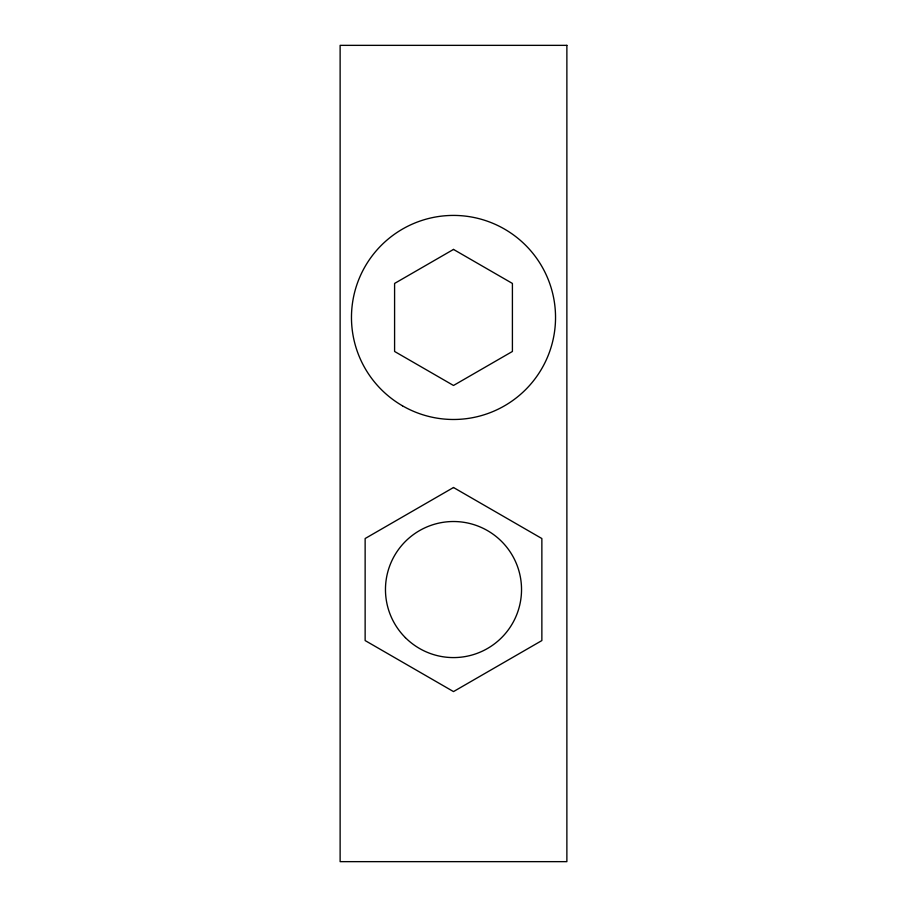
<?xml version="1.0" encoding="UTF-8"?>
<svg xmlns="http://www.w3.org/2000/svg" width="907" height="907" viewBox="0 0 907 907"><rect width="100%" height="100%" fill="white"/><g stroke="black" fill="none" stroke-linecap="round" stroke-linejoin="round"><path stroke-width="1.36" d="M453.5 249.425L394.59 283.438L394.59 351.463L453.5 385.475L512.41 351.463L512.41 283.438L453.5 249.425M453.5 487.512L365.136 538.531L365.136 640.569L453.5 691.587L541.864 640.569L541.864 538.531L453.5 487.512M566.875 45.35L340.125 45.35L340.125 861.65L566.875 861.65L566.875 45.35M402.481 405.814A102.038 102.038 0 0 0 555.538 317.45A102.038 102.038 0 0 0 402.481 229.086A102.038 102.038 0 0 0 402.481 405.814M405.395 637.655A68.025 68.025 0 0 0 519.212 607.157A68.025 68.025 0 0 0 435.893 523.838A68.025 68.025 0 0 0 405.395 637.655"/></g></svg>
